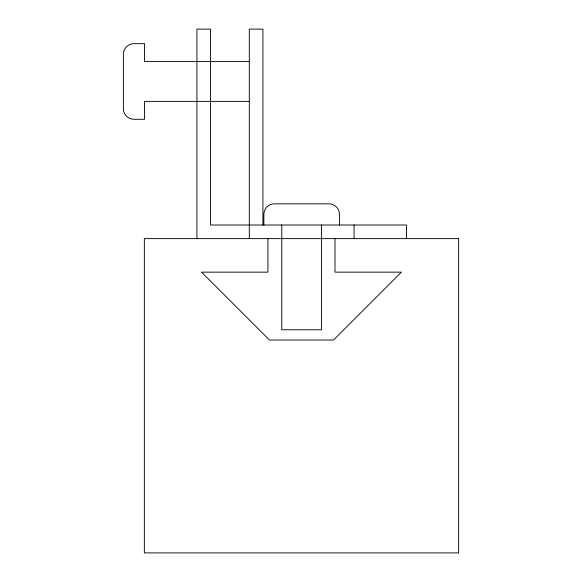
<?xml version="1.0" encoding="UTF-8"?>
<svg xmlns="http://www.w3.org/2000/svg" width="582" height="582" viewBox="0 0 582 582"><rect width="100%" height="100%" fill="white"/><g stroke="black" fill="none" stroke-linecap="round" stroke-linejoin="round"><path stroke-width="0.87" d="M249.3 61.576L144.54 61.576L144.54 43.665L133.955 43.665A10.578 10.578 0 0 0 123.377 54.242L123.377 108.718A10.578 10.578 0 0 0 133.955 119.295L144.54 119.295L144.54 101.384L249.3 101.384M406.44 238.62L406.44 225.001L210.538 225.001L210.538 29.1L196.92 29.1L196.92 238.62M354.06 225.001L354.06 238.62M339.495 225.001L339.495 214.423A10.578 10.578 0 0 0 328.917 203.838L274.442 203.838A10.578 10.578 0 0 0 263.857 214.423L263.857 225.001M335.006 238.62L335.006 272.143L401.398 272.143L333.515 340.026L269.459 340.026L201.576 272.143L267.96 272.143L267.96 238.62M321.584 225.001L321.584 329.761L281.775 329.761L281.775 225.001M262.918 225.001L262.918 29.1L249.3 29.1L249.3 238.62M458.623 238.62L144.343 238.62L144.343 552.9L458.623 552.9L458.623 238.62"/></g></svg>
